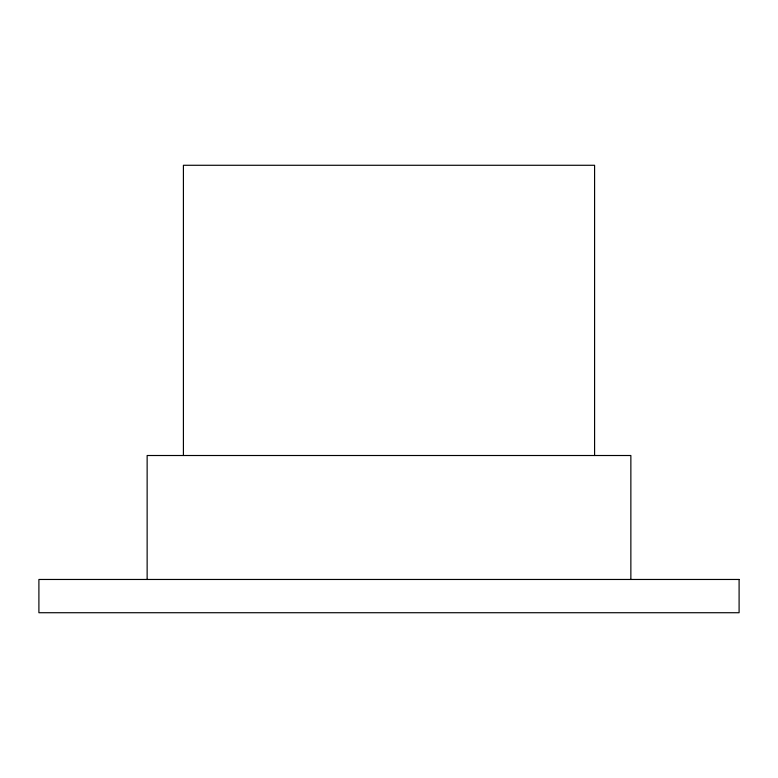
<?xml version="1.0" encoding="UTF-8"?>
<svg xmlns="http://www.w3.org/2000/svg" width="778" height="778" viewBox="0 0 778 778"><rect width="100%" height="100%" fill="white"/><g stroke="black" fill="none" stroke-linecap="round" stroke-linejoin="round"><path stroke-width="1.17" d="M630.861 579.464L630.861 455.509L147.139 455.509L147.139 579.464M594.587 455.509L594.587 165.276L183.413 165.276L183.413 455.509M739.1 579.464L38.9 579.464L38.9 612.724L739.1 612.724L739.1 579.464"/></g></svg>
